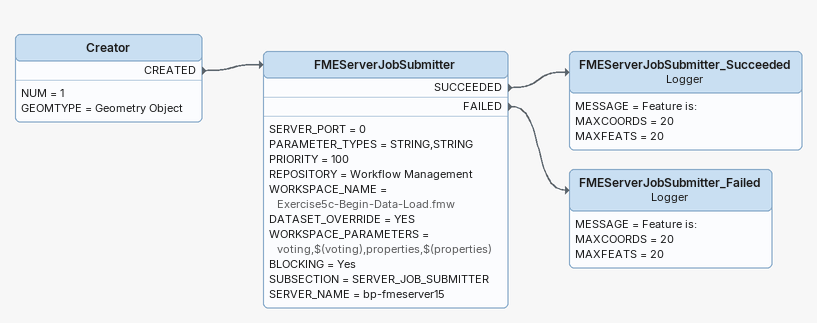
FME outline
Creator
    NUM = 1
    GEOMTYPE = Geometry Object
    CREATED -> FMEServerJobSubmitter
FMEServerJobSubmitter
    SERVER_PORT = 0
    PARAMETER_TYPES = STRING,STRING
    PRIORITY = 100
    REPOSITORY = Workflow Management
    WORKSPACE_NAME = Exercise5c-Begin-Data-Load.fmw
    DATASET_OVERRIDE = YES
    WORKSPACE_PARAMETERS = voting,$(voting),properties,$(properties)
    BLOCKING = Yes
    SUBSECTION = SERVER_JOB_SUBMITTER
    SERVER_NAME = bp-fmeserver15
    SUCCEEDED -> FMEServerJobSubmitter_Succeeded
    FAILED -> FMEServerJobSubmitter_Failed
FMEServerJobSubmitter_Succeeded: Logger
    MESSAGE = Feature is:
    MAXCOORDS = 20
    MAXFEATS = 20
FMEServerJobSubmitter_Failed: Logger
    MESSAGE = Feature is:
    MAXCOORDS = 20
    MAXFEATS = 20
